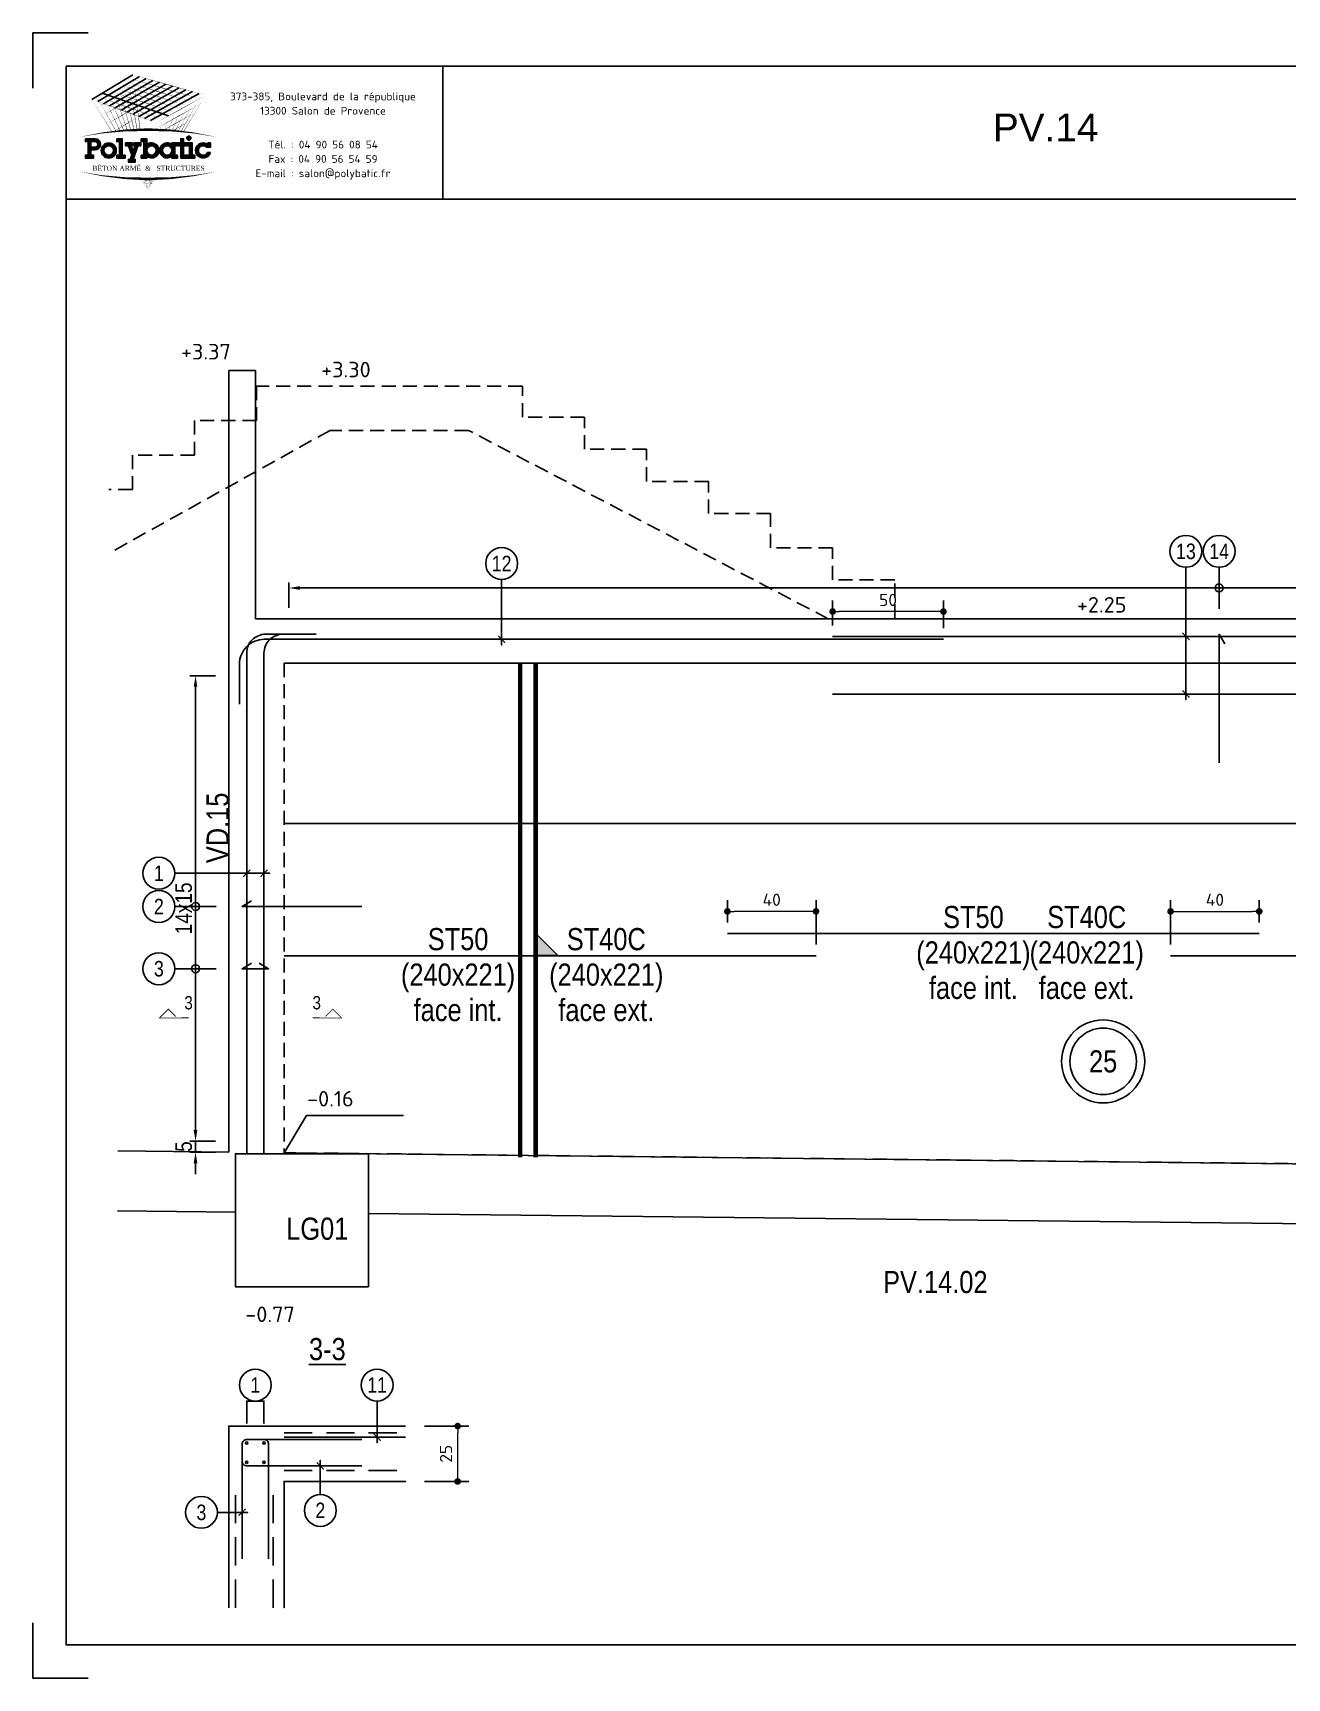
# Model space of a CAD drawing. Extents: x -10329 to 23244, y -15032 to -6928.
# Drawn here: x 13975 to 14541, y -9140 to -8398 of the extents above; entities that cross this region are included whole.
import ezdxf
from ezdxf.enums import TextEntityAlignment as Align

# ---------------------------------------------------------------- set-up
doc = ezdxf.new("R2010")
doc.units = 0
doc.linetypes.add('CACHE', pattern=[9.525, 6.35, -3.175])
doc.linetypes.add('CACHEX2', pattern=[19.05, 12.7, -6.35])
doc.layers.get('Defpoints').update_dxf_attribs({"color": 53})
for name, color, linetype in [('aide_STR_TS_TXT', 7, 'Continuous'), ('ARMATURES_ACIERS_FINS', 120, 'Continuous'), ('ARMATURES_ACIERS_FORTS', 150, 'Continuous'), ('ARMATURES_REPERAGE_ACIERS', 7, 'Continuous'), ('ARMATURES_TS', 22, 'CACHEX2'), ('Format A4 - Ech 1.25 - Horizontal$0$PYC-CARTOUCHE', 7, 'Continuous'), ('PYC_Cotation', 11, 'Continuous'), ('PYC_HOZ_BET_VU', 252, 'Continuous'), ('PYC_Niveau - Texte', 20, 'Continuous'), ('PYC_Texte général', 102, 'Continuous'), ('STR_TS_TXT', 7, 'Continuous')]:
    doc.layers.add(name, color=color, linetype=linetype)
doc.styles.add('Cotations', font='simplex.shx')
doc.styles.add('Format A3 - Ech 1.25 - Horizontal$0$ARIAL', font='ARIAL.TTF')
doc.styles.add('Format A3 - Ech 1.25 - Horizontal$0$POLYBATIC', font='TIMES.TTF')
doc.styles.add('Format A3 - Ech 1.25 - Horizontal$0$schéma', font='simplex.shx')
doc.styles.add('PYC_Texte_cotations', font='romans.shx')
doc.styles.add('PYC_Texte_Normal', font='ARIALN.TTF')
doc.styles.add('PYC_Texte_Reperage', font='ARIALN.TTF')
doc.styles.add('PYC_Texte_Titre1', font='ARIALN.TTF', dxfattribs={"height": 30})
doc.styles.add('SGI_Tex_Cotes', font='ARIALN.TTF')
doc.styles.get("Standard").update_dxf_attribs({"font": 'ARIAL.TTF'})
doc.styles.add('TEXTE TS', font='romans.shx', dxfattribs={"width": 0.7, "oblique": 15})
doc.linetypes.add('RBx0.50', pattern='A,0.25,-0.025,["V",Standard,S=0.05,R=0,X=-0.025,Y=-0.05],-0.05,["V",Standard,S=0.05,R=180,X=0.025,Y=0.05],-0.025', length=0.35)
doc.dimstyles.new('PYC-COUPES-25', dxfattribs={"dimscale": 50, "dimtxt": 0.11, "dimasz": 0.06, "dimexe": 0.1, "dimexo": 0.1, "dimgap": 0.05, "dimtad": 3, "dimdec": 1, "dimrnd": 0.5, "dimzin": 9, "dimdsep": 46, "dimtxsty": 'PYC_Texte_cotations', "dimblk1": 'DOT', "dimblk2": 'DOT', "dimsah": 1, "dimcen": 0.09, "dimclrd": 256, "dimclrt": 7, "dimaunit": 2, "dimadec": 1, "dimazin": 0, "dimtfac": 1, "dimtdec": 1, "dimtix": 1, "dimtmove": 2, "dimatfit": 3, "dimldrblk": 'DOT', "dimfxl": 0.3, "dimfxlon": 1, "dimtolj": 1, "dimtzin": 0, "dimlwd": 20, "dimarcsym": 0})
doc.dimstyles.new('SGI_Cot_Secondaire_25', dxfattribs={"dimscale": 0.5, "dimtxt": 15, "dimasz": 10, "dimexe": 5, "dimexo": 0, "dimgap": 3, "dimtad": 1, "dimdsep": 46, "dimtxsty": 'SGI_Tex_Cotes', "dimcen": 0, "dimclrd": 7, "dimclre": 7, "dimclrt": 7, "dimaunit": 2, "dimazin": 0, "dimtfac": 1, "dimtmove": 0, "dimatfit": 3, "dimfxl": 18, "dimfxlon": 1, "dimtolj": 1, "dimtzin": 0, "dimlwd": 25, "dimlwe": 25, "dimarcsym": 0})

# ---------------------------------------------------------------- blocks, each defined once
blk = doc.blocks.new('*U3')
at = {"linetype": 'Continuous', "lineweight": 25}
for radius in [25, 20]:
    blk.add_circle((0, 0), radius, dxfattribs=at)
at = {"linetype": 'Continuous', "lineweight": 25, "style": 'PYC_Texte_Normal'}
blk.add_attdef('EP2', text='', height=15, dxfattribs=at).set_placement((0, 0), align=Align.MIDDLE_CENTER)
blk = doc.blocks.new('_Dot')
at = {"color": 0, "lineweight": -2}
blk.add_line((-0.5, 0), (-1, 0), dxfattribs=at)
at = {"color": 0, "const_width": 0.5}
blk.add_lwpolyline([(-0.25, 0, 1), (0.25, 0, 1)], format="xyb", close=True, dxfattribs=at)
blk = doc.blocks.new('*D77')
at = {"layer": 'Defpoints', "color": 0, "transparency": 16777216}
for p in [(14142.87, -9026.58), (14166.4, -9026.58), (14142.87, -9051.58)]:
    blk.add_point(p, dxfattribs=at)
at = {"layer": 'PYC_Cotation', "color": 0, "lineweight": -2, "transparency": 16777216}
for p, q in [((14151.4, -9026.58), (14171.4, -9026.58)), ((14151.4, -9051.58), (14171.4, -9051.58))]:
    blk.add_line(p, q, dxfattribs=at)
at = {"layer": 'PYC_Cotation', "linetype": 'Continuous', "lineweight": 20, "transparency": 16777216}
blk.add_line((14166.4, -9048.58), (14166.4, -9029.58), dxfattribs=at)
at = {"layer": 'PYC_Cotation', "lineweight": 20, "transparency": 16777216, "xscale": 3, "yscale": 3, "zscale": 3}
for p, rotation in [((14166.4, -9026.58), 90), ((14166.4, -9051.58), 270)]:
    blk.add_blockref('_Dot', p, dxfattribs=dict(at, rotation=rotation))
at = {"layer": 'PYC_Cotation', "color": 7, "transparency": 16777216, "insert": (14161.15, -9039.08), "char_height": 5.5, "attachment_point": 5, "rotation": 90, "style": 'PYC_Texte_cotations'}
blk.add_mtext('\\A1;25', dxfattribs=at)
blk = doc.blocks.new('mrega')
at = {"layer": 'aide_STR_TS_TXT', "style": 'TEXTE TS', "width": 0.8}
for tag, p in [('ST10', (14.48, 0)), ('DIM', (14.48, -16)), ('NOTE', (14.48, -32))]:
    blk.add_attdef(tag, text='', height=10, dxfattribs=at).set_placement(p, align=Align.CENTER)
blk = doc.blocks.new('A$C6F247267')
blk.add_hatch(color=256).paths.add_polyline_path([(0, -0.2), (-0.2, 0), (0, 0)])
blk.add_lwpolyline([(-0.2, 0), (0, 0), (0, -0.2), (-0.2, 0)])
blk = doc.blocks.new('*D125')
at = {"layer": 'Defpoints', "color": 0, "transparency": 16777216}
for p in [(14048.11, -8897.95), (14063.11, -8897.95), (14063.11, -8902.95)]:
    blk.add_point(p, dxfattribs=at)
at = {"layer": 'PYC_Cotation', "color": 7, "linetype": 'Continuous', "lineweight": 25, "transparency": 16777216}
for p, q in [((14048.11, -8892.95), (14048.11, -8887.95)), ((14057.11, -8897.95), (14045.61, -8897.95)), ((14048.11, -8902.95), (14048.11, -8897.95)), ((14057.11, -8902.95), (14045.61, -8902.95)), ((14048.11, -8907.95), (14048.11, -8912.95))]:
    blk.add_line(p, q, dxfattribs=at)
at = {"layer": 'PYC_Cotation', "color": 7, "transparency": 16777216}
for points in [[(14047.28, -8892.95), (14048.94, -8892.95), (14048.11, -8897.95)], [(14047.28, -8907.95), (14048.94, -8907.95), (14048.11, -8902.95)]]:
    blk.add_solid(points, dxfattribs=at)
at = {"layer": 'PYC_Cotation', "color": 7, "transparency": 16777216, "insert": (14042.79, -8900.45), "char_height": 7.5, "attachment_point": 5, "rotation": 90, "style": 'SGI_Tex_Cotes'}
blk.add_mtext('\\A1;5', dxfattribs=at)
blk = doc.blocks.new('*D126')
at = {"layer": 'Defpoints', "color": 0, "transparency": 16777216}
for p in [(14048.11, -8687.95), (14063.11, -8687.95), (14063.11, -8897.95)]:
    blk.add_point(p, dxfattribs=at)
at = {"layer": 'PYC_Cotation', "color": 7, "linetype": 'Continuous', "lineweight": 25, "transparency": 16777216}
for p, q in [((14057.11, -8687.95), (14045.61, -8687.95)), ((14048.11, -8892.95), (14048.11, -8692.95)), ((14057.11, -8897.95), (14045.61, -8897.95))]:
    blk.add_line(p, q, dxfattribs=at)
at = {"layer": 'PYC_Cotation', "color": 7, "transparency": 16777216}
for points in [[(14047.28, -8692.95), (14048.94, -8692.95), (14048.11, -8687.95)], [(14047.28, -8892.95), (14048.94, -8892.95), (14048.11, -8897.95)]]:
    blk.add_solid(points, dxfattribs=at)
at = {"layer": 'PYC_Cotation', "color": 7, "transparency": 16777216, "insert": (14042.78, -8792.95), "char_height": 7.5, "attachment_point": 5, "rotation": 90, "style": 'SGI_Tex_Cotes'}
blk.add_mtext('\\A1;14x15', dxfattribs=at)
blk = doc.blocks.new('*D127')
at = {"layer": 'Defpoints', "color": 0, "transparency": 16777216}
for p in [(14288.11, -8794.3), (14288.11, -8804.3), (14328.11, -8814.3)]:
    blk.add_point(p, dxfattribs=at)
at = {"layer": 'PYC_Cotation', "color": 0, "lineweight": -2, "transparency": 16777216}
for p, q in [((14288.11, -8799.3), (14288.11, -8789.3)), ((14328.11, -8809.3), (14328.11, -8789.3))]:
    blk.add_line(p, q, dxfattribs=at)
at = {"layer": 'PYC_Cotation', "linetype": 'Continuous', "lineweight": 20, "transparency": 16777216}
blk.add_line((14325.11, -8794.3), (14291.11, -8794.3), dxfattribs=at)
at = {"layer": 'PYC_Cotation', "lineweight": 20, "transparency": 16777216, "xscale": 3, "yscale": 3, "zscale": 3, "rotation": 180}
blk.add_blockref('_Dot', (14288.11, -8794.3), dxfattribs=at)
at = {"layer": 'PYC_Cotation', "lineweight": 20, "transparency": 16777216, "xscale": 3, "yscale": 3, "zscale": 3}
blk.add_blockref('_Dot', (14328.11, -8794.3), dxfattribs=at)
at = {"layer": 'PYC_Cotation', "color": 7, "transparency": 16777216, "insert": (14308.11, -8789.05), "char_height": 5.5, "attachment_point": 5, "style": 'PYC_Texte_cotations'}
blk.add_mtext('\\A1;40', dxfattribs=at)
blk = doc.blocks.new('*D132')
at = {"layer": 'Defpoints', "color": 0, "transparency": 16777216}
for p in [(14528.11, -8794.3), (14528.11, -8804.3), (14488.11, -8814.3)]:
    blk.add_point(p, dxfattribs=at)
at = {"layer": 'PYC_Cotation', "color": 0, "lineweight": -2, "transparency": 16777216}
for p, q in [((14488.11, -8809.3), (14488.11, -8789.3)), ((14528.11, -8799.3), (14528.11, -8789.3))]:
    blk.add_line(p, q, dxfattribs=at)
at = {"layer": 'PYC_Cotation', "linetype": 'Continuous', "lineweight": 20, "transparency": 16777216}
blk.add_line((14491.11, -8794.3), (14525.11, -8794.3), dxfattribs=at)
at = {"layer": 'PYC_Cotation', "lineweight": 20, "transparency": 16777216, "xscale": 3, "yscale": 3, "zscale": 3, "rotation": 180}
blk.add_blockref('_Dot', (14488.11, -8794.3), dxfattribs=at)
at = {"layer": 'PYC_Cotation', "lineweight": 20, "transparency": 16777216, "xscale": 3, "yscale": 3, "zscale": 3}
blk.add_blockref('_Dot', (14528.11, -8794.3), dxfattribs=at)
at = {"layer": 'PYC_Cotation', "color": 7, "transparency": 16777216, "insert": (14508.11, -8789.05), "char_height": 5.5, "attachment_point": 5, "style": 'PYC_Texte_cotations'}
blk.add_mtext('\\A1;40', dxfattribs=at)
blk = doc.blocks.new('*D138')
at = {"layer": 'Defpoints', "color": 0, "transparency": 16777216}
for p in [(15605.27, -8648.35), (14090.27, -8670.15), (15605.27, -8670.15)]:
    blk.add_point(p, dxfattribs=at)
at = {"layer": 'PYC_Cotation', "color": 7, "linetype": 'Continuous', "lineweight": 25, "transparency": 16777216}
for p, q in [((14090.27, -8657.35), (14090.27, -8645.85)), ((14095.27, -8648.35), (15600.27, -8648.35)), ((15605.27, -8657.35), (15605.27, -8645.85))]:
    blk.add_line(p, q, dxfattribs=at)
at = {"layer": 'PYC_Cotation', "color": 7, "transparency": 16777216}
for points in [[(14095.27, -8647.52), (14095.27, -8649.18), (14090.27, -8648.35)], [(15600.27, -8647.52), (15600.27, -8649.18), (15605.27, -8648.35)]]:
    blk.add_solid(points, dxfattribs=at)
at = {"layer": 'PYC_Cotation', "color": 7, "transparency": 16777216, "insert": (14847.77, -8643.02), "char_height": 7.5, "attachment_point": 5, "style": 'SGI_Tex_Cotes'}
blk.add_mtext('\\A1;101x15', dxfattribs=at)
blk = doc.blocks.new('*D146')
at = {"layer": 'Defpoints', "color": 0, "transparency": 16777216}
for p in [(14335.61, -8658.99), (14335.61, -8670.22), (14385.61, -8671.52)]:
    blk.add_point(p, dxfattribs=at)
at = {"layer": 'PYC_Cotation', "color": 0, "lineweight": -2, "transparency": 16777216}
for p, q in [((14335.61, -8665.22), (14335.61, -8653.99)), ((14385.61, -8666.52), (14385.61, -8653.99))]:
    blk.add_line(p, q, dxfattribs=at)
at = {"layer": 'PYC_Cotation', "linetype": 'Continuous', "lineweight": 20, "transparency": 16777216}
blk.add_line((14382.61, -8658.99), (14338.61, -8658.99), dxfattribs=at)
at = {"layer": 'PYC_Cotation', "lineweight": 20, "transparency": 16777216, "xscale": 3, "yscale": 3, "zscale": 3, "rotation": 180}
blk.add_blockref('_Dot', (14335.61, -8658.99), dxfattribs=at)
at = {"layer": 'PYC_Cotation', "lineweight": 20, "transparency": 16777216, "xscale": 3, "yscale": 3, "zscale": 3}
blk.add_blockref('_Dot', (14385.61, -8658.99), dxfattribs=at)
at = {"layer": 'PYC_Cotation', "color": 7, "transparency": 16777216, "insert": (14360.61, -8653.74), "char_height": 5.5, "attachment_point": 5, "style": 'PYC_Texte_cotations'}
blk.add_mtext('\\A1;50', dxfattribs=at)
blk = doc.blocks.new('Format A3 - Ech 1.25 - Horizontal$0$A$C492E529B')
h = blk.add_hatch(color=256)
h.paths.add_polyline_path([(-1.983, 0.1), (-2.083, 0.1), (-2.083, 0.3), (-1.933, 0.3, 1), (-1.933, 0.7), (-2.283, 0.7), (-2.283, 0.6), (-2.183, 0.6), (-2.183, 0.1), (-2.283, 0.1), (-2.283, 0), (-1.983, 0)])
h.paths.add_polyline_path([(-2.083, 0.4), (-2.083, 0.6), (-1.933, 0.6, -1), (-1.933, 0.4)], flags=16)
for color, points in [(256, [(-0.938, 0.7), (-1.138, 0.7), (-1.138, 0.6), (-1.038, 0.6), (-1.038, 0.1), (-1.138, 0.1), (-1.138, 0), (-0.838, 0), (-0.838, 0.1), (-0.938, 0.1)]), (256, [(1.393, 0.55), (1.292, 0.55), (1.292, 0.7), (1.193, 0.7), (1.193, 0.55), (1.093, 0.55), (1.093, 0.45), (1.193, 0.45), (1.193, 0), (1.393, 0), (1.393, 0.1), (1.292, 0.1), (1.292, 0.45), (1.393, 0.45)]), (140, [(1.413, 0.725, 1), (1.563, 0.725, 1)]), (256, [(-0.367, 0.45), (-0.268, 0.45), (-0.268, 0.55), (-0.523, 0.55), (-0.523, 0.45), (-0.473, 0.45), (-0.543, 0.253), (-0.612, 0.45), (-0.562, 0.45), (-0.562, 0.55), (-0.818, 0.55), (-0.818, 0.45), (-0.718, 0.45), (-0.595, 0.101), (-0.648, -0.05), (-0.718, -0.05), (-0.718, -0.15), (-0.468, -0.15), (-0.468, -0.05), (-0.543, -0.05)]), (256, [(1.613, 0.55), (1.413, 0.55), (1.413, 0.45), (1.513, 0.45), (1.513, 0.1), (1.413, 0.1), (1.413, 0), (1.712, 0), (1.712, 0.1), (1.613, 0.1)]), (256, [(2.13, 0.4), (2.283, 0.4), (2.283, 0.55), (2.183, 0.55), (2.183, 0.487, 3.359496), (2.272, 0.2), (2.166, 0.2, -3.125802)])]:
    blk.add_hatch(color=color).paths.add_polyline_path(points)
h = blk.add_hatch(color=256)
h.paths.add_polyline_path([(-0.047, 0.487), (-0.047, 0.7), (-0.248, 0.7), (-0.248, 0.6), (-0.147, 0.6), (-0.147, 0.1), (-0.248, 0.1), (-0.248, 0), (-0.047, 0), (-0.047, 0.063, 2.12132)])
h.paths.add_polyline_path([(-0.047, 0.275, -1), (0.303, 0.275, -1)], flags=16)
h = blk.add_hatch(color=256)
h.paths.add_polyline_path([(-1.158, 0.275, 1), (-1.708, 0.275, 1)])
h.paths.add_polyline_path([(-1.608, 0.275, -1), (-1.258, 0.275, -1)], flags=16)
h = blk.add_hatch(color=256)
h.paths.add_polyline_path([(1.073, 0.1), (0.973, 0.1), (0.973, 0.45), (1.073, 0.45), (1.073, 0.55), (0.873, 0.55), (0.873, 0.487, 2.12132), (0.873, 0.063), (0.873, 0), (1.073, 0)])
h.paths.add_polyline_path([(0.523, 0.275, -1), (0.873, 0.275, -1)], flags=16)
for p, q in [((-0.595, 0.101), (-0.718, 0.45)), ((-0.648, -0.05), (-0.595, 0.101)), ((-0.543, 0.253), (-0.612, 0.45)), ((-0.543, -0.05), (-0.367, 0.45)), ((-0.543, 0.253), (-0.473, 0.45)), ((0.873, 0.55), (0.873, 0.487)), ((1.073, 0.55), (0.873, 0.55)), ((0.873, 0.063), (0.873, 0)), ((0.973, 0.1), (0.973, 0.45)), ((0.973, 0.45), (1.073, 0.45)), ((1.073, 0.1), (0.973, 0.1)), ((1.073, 0.45), (1.073, 0.55)), ((1.073, 0), (1.073, 0.1)), ((2.166, 0.2), (2.272, 0.2)), ((0.873, 0), (1.073, 0))]:
    blk.add_line(p, q)
for points in [[(-2.283, 0.7), (-1.933, 0.7)], [(-2.283, 0.7), (-2.283, 0.6), (-2.183, 0.6), (-2.183, 0.1), (-2.283, 0.1), (-2.283, 0), (-1.983, 0), (-1.983, 0.1), (-2.083, 0.1), (-2.083, 0.3), (-1.933, 0.3)], [(-2.083, 0.4), (-2.083, 0.6), (-1.933, 0.6)], [(-1.138, 0.7), (-0.938, 0.7), (-0.938, 0.1), (-0.838, 0.1), (-0.838, 0), (-1.138, 0), (-1.138, 0.1), (-1.038, 0.1), (-1.038, 0.6), (-1.138, 0.6), (-1.138, 0.7)], [(-0.248, 0.7), (-0.248, 0.6), (-0.147, 0.6), (-0.147, 0.1), (-0.248, 0.1), (-0.248, 0), (-0.047, 0), (-0.047, 0.063)], [(-0.047, 0.487), (-0.047, 0.7), (-0.248, 0.7)], [(1.093, 0.55), (1.193, 0.55), (1.193, 0.7), (1.292, 0.7), (1.292, 0.55), (1.393, 0.55), (1.393, 0.45), (1.292, 0.45), (1.292, 0.1), (1.393, 0.1), (1.393, 0), (1.193, 0), (1.193, 0.45), (1.093, 0.45)], [(-2.083, 0.4), (-1.933, 0.4)], [(-0.818, 0.55), (-0.562, 0.55)], [(-0.818, 0.55), (-0.818, 0.45), (-0.718, 0.45)], [(-0.612, 0.45), (-0.562, 0.45), (-0.562, 0.55)], [(-0.523, 0.55), (-0.268, 0.55), (-0.268, 0.45), (-0.367, 0.45)], [(-0.473, 0.45), (-0.523, 0.45), (-0.523, 0.55)], [(1.093, 0.45), (1.093, 0.55)], [(1.413, 0.45), (1.413, 0.55), (1.613, 0.55), (1.613, 0.1), (1.712, 0.1), (1.712, 0), (1.413, 0), (1.413, 0.1), (1.513, 0.1), (1.513, 0.45), (1.413, 0.45)], [(2.183, 0.487), (2.183, 0.55), (2.283, 0.55), (2.283, 0.4), (2.13, 0.4)], [(-0.648, -0.05), (-0.718, -0.05), (-0.718, -0.15), (-0.468, -0.15), (-0.468, -0.05), (-0.543, -0.05)]]:
    blk.add_lwpolyline(points)
at = {"color": 140}
blk.add_circle((1.488, 0.725), 0.075, dxfattribs=at)
for centre, radius in [((-1.433, 0.275), 0.275), ((-1.433, 0.275), 0.175), ((0.128, 0.275), 0.175), ((0.698, 0.275), 0.175)]:
    blk.add_circle(centre, radius)
for centre, radius, start, end in [((-1.933, 0.5), 0.2, 270, 90), ((-1.933, 0.5), 0.1, 270, 90), ((0.128, 0.275), 0.275, 230.4788, 129.5212), ((0.698, 0.275), 0.275, 50.4788, 309.5212), ((2.008, 0.275), 0.275, 50.4788, 344.17338), ((2.008, 0.275), 0.175, 45.58469, 334.62307)]:
    blk.add_arc(centre, radius, start, end)
blk = doc.blocks.new('Format A3 - Ech 1.25 - Horizontal$0$polybatic')
at = {"color": 140}
for p, q in [((3.761, 2.305), (2.261, 1.405)), ((2.475, 1.328), (4.002, 2.237)), ((2.689, 1.25), (4.243, 2.169)), ((4.484, 2.1), (2.902, 1.173)), ((3.116, 1.096), (4.725, 2.032)), ((3.33, 1.019), (4.966, 1.964)), ((5.207, 1.896), (3.543, 0.941)), ((3.757, 0.864), (5.448, 1.828)), ((2.636, 1.63), (5.061, 0.805)), ((5.689, 1.76), (3.97, 0.787)), ((4.184, 0.71), (5.93, 1.691)), ((6.17, 1.623), (4.398, 0.632))]:
    blk.add_line(p, q, dxfattribs=at)
for points in [[(2.261, 1.405, 0, 0.02, 0), (3.011, 1.855, 0, 0, 0)], [(3.011, 1.855, 0.02, 0, 0), (3.761, 2.305, 0, 0, 0)], [(4.261, 1.455, 0.02, 0, 0), (3.011, 1.855, 0, 0, 0)], [(3.557, 0.281, 0.0168, 0, 0), (3.011, 1.855, 0, 0, 0)], [(3.811, 1.923, 0, 0.02, 0), (3.13, 1.514, 0, 0, 0)], [(4.468, 1.574, 0.02, 0, 0), (3.199, 1.967, 0, 0, 0)], [(3.683, 0.288, 0.0174, 0, 0), (3.199, 1.967, 0, 0, 0)], [(3.239, 1.782, 0.02, 0, 0), (4.002, 2.237, 0, 0, 0)], [(4.674, 1.692, 0.02, 0, 0), (3.386, 2.08, 0, 0, 0)], [(3.802, 0.294, 0.018, 0, 0), (3.386, 2.08, 0, 0, 0)], [(3.466, 1.71, 0.02, 0, 0), (4.243, 2.169, 0, 0, 0)], [(4.88, 1.811, 0.02, 0, 0), (3.574, 2.192, 0, 0, 0)], [(3.916, 0.298, 0.0185, 0, 0), (3.574, 2.192, 0, 0, 0)], [(3.693, 1.637, 0.02, 0, 0), (4.484, 2.1, 0, 0, 0)], [(5.086, 1.93, 0.02, 0, 0), (3.761, 2.305, 0, 0, 0)], [(4.024, 0.301, 0.0191, 0, 0), (3.761, 2.305, 0, 0, 0)], [(3.92, 1.564, 0.02, 0, 0), (4.725, 2.032, 0, 0, 0)], [(4.148, 1.491, 0.02, 0, 0), (4.966, 1.964, 0, 0, 0)], [(4.375, 1.419, 0.02, 0, 0), (5.207, 1.896, 0, 0, 0)], [(4.602, 1.346, 0.02, 0, 0), (5.448, 1.828, 0, 0, 0)], [(6.186, 1.43, 0, 0.02, 0), (4.88, 1.811, 0, 0, 0)], [(6.411, 1.555, 0, 0.02, 0), (5.086, 1.93, 0, 0, 0)], [(3.436, 0.98, 0.02, 0, 0), (2.261, 1.405, 0, 0, 0)], [(2.991, 0.23, 0.0142, 0, 0), (2.261, 1.405, 0, 0, 0)], [(2.448, 1.105, 0, 0.02, 0), (3.13, 1.514, 0, 0, 0)], [(3.643, 1.099, 0.02, 0, 0), (2.449, 1.517, 0, 0, 0)], [(3.143, 0.247, 0.0149, 0, 0), (2.449, 1.517, 0, 0, 0)], [(2.475, 1.328, 0, 0.02, 0), (3.239, 1.782, 0, 0, 0)], [(3.849, 1.217, 0.02, 0, 0), (2.636, 1.63, 0, 0, 0)], [(3.287, 0.26, 0.0155, 0, 0), (2.636, 1.63, 0, 0, 0)], [(2.689, 1.25, 0, 0.02, 0), (3.466, 1.71, 0, 0, 0)], [(4.055, 1.336, 0.02, 0, 0), (2.824, 1.742, 0, 0, 0)], [(3.425, 0.271, 0.0162, 0, 0), (2.824, 1.742, 0, 0, 0)], [(2.902, 1.173, 0, 0.02, 0), (3.693, 1.637, 0, 0, 0)], [(3.116, 1.096, 0, 0.02, 0), (3.92, 1.564, 0, 0, 0)], [(3.861, 1.541, 0, 0.02, 0), (3.248, 1.173, 0, 0, 0)], [(3.33, 1.019, 0, 0.02, 0), (4.148, 1.491, 0, 0, 0)], [(3.543, 0.941, 0, 0.02, 0), (4.375, 1.419, 0, 0, 0)], [(3.757, 0.864, 0, 0.02, 0), (4.602, 1.346, 0, 0, 0)], [(5.061, 0.805, 0, 0.02, 0), (3.849, 1.217, 0, 0, 0)], [(3.97, 0.787, 0, 0.02, 0), (4.83, 1.273, 0, 0, 0)], [(5.286, 0.93, 0, 0.02, 0), (4.055, 1.336, 0, 0, 0)], [(4.184, 0.71, 0, 0.02, 0), (5.057, 1.2, 0, 0, 0)], [(5.511, 1.055, 0, 0.02, 0), (4.261, 1.455, 0, 0, 0)], [(5.736, 1.18, 0, 0.02, 0), (4.468, 1.574, 0, 0, 0)], [(5.961, 1.305, 0, 0.02, 0), (4.674, 1.692, 0, 0, 0)], [(4.83, 1.273, 0.02, 0, 0), (5.689, 1.76, 0, 0, 0)], [(5.057, 1.2, 0.02, 0, 0), (5.93, 1.691, 0, 0, 0)], [(5.284, 1.128, 0.02, 0, 0), (6.17, 1.623, 0, 0, 0)], [(5.402, 0.787, 0.02, 0, 0), (6.22, 1.241, 0, 0, 0)], [(5.419, 0.253, 0.0132, 0, 0), (5.961, 1.305, 0, 0, 0)], [(5.511, 1.055, 0.02, 0, 0), (6.411, 1.555, 0, 0, 0)], [(5.517, 0.243, 0.0143, 0, 0), (6.186, 1.43, 0, 0, 0)], [(5.607, 0.233, 0.0153, 0, 0), (6.411, 1.555, 0, 0, 0)], [(2.634, 0.805, 0, 0.02, 0), (3.248, 1.173, 0, 0, 0)], [(2.82, 0.505, 0, 0.02, 0), (3.366, 0.832, 0, 0, 0)], [(3.911, 1.16, 0, 0.02, 0), (3.366, 0.832, 0, 0, 0)], [(4.611, 0.555, 0, 0.02, 0), (3.436, 0.98, 0, 0, 0)], [(3.961, 0.778, 0, 0.02, 0), (3.484, 0.491, 0, 0, 0)], [(4.836, 0.68, 0, 0.02, 0), (3.643, 1.099, 0, 0, 0)], [(4.398, 0.632, 0, 0.02, 0), (5.284, 1.128, 0, 0, 0)], [(4.584, 0.332, 0, 0.02, 0), (5.402, 0.787, 0, 0, 0)], [(4.611, 0.555, 0, 0.02, 0), (5.511, 1.055, 0, 0, 0)], [(4.758, 0.296, 0.00596, 0, 0), (4.836, 0.68, 0, 0, 0)], [(4.918, 0.289, 0.00764, 0, 0), (5.061, 0.805, 0, 0, 0)], [(5.062, 0.281, 0.00919, 0, 0), (5.286, 0.93, 0, 0, 0)], [(5.181, 0.249, 0.02, 0, 0), (5.839, 0.614, 0, 0, 0)], [(5.193, 0.272, 0.0106, 0, 0), (5.511, 1.055, 0, 0, 0)], [(5.29, 0.517, 0.02, 0, 0), (6.03, 0.928, 0, 0, 0)], [(5.311, 0.262, 0.0119, 0, 0), (5.736, 1.18, 0, 0, 0)], [(1.811, 0.035, 0, 0.1, -0.053843), (4.311, 0.305, 0, 0, 0)], [(3.007, 0.205, 0, 0.02, 0), (3.484, 0.491, 0, 0, 0)], [(4.011, 0.396, 0, 0.00817, 0), (3.844, 0.296, 0, 0.00817, 0)], [(6.811, 0.035, 0, 0.1, 0.053843), (4.311, 0.305, 0, 0, 0)], [(4.58, 0.302, 0.00413, 0, 0), (4.611, 0.555, 0, 0, 0)], [(4.883, 0.291, 0.00887, 0.02, 0), (5.293, 0.519, 0, 0, 0)], [(5.54, 0.24, 0.00376, 0, 0), (5.648, 0.3, 0, 0, 0)], [(1.811, -1.225, 0, 0.1, 0.053843), (4.311, -1.495, 0, 0, 0)], [(6.811, -1.225, 0, 0.1, -0.053843), (4.311, -1.495, 0, 0, 0)], [(4.311, -1.895, 0, 0.00488, 0), (4.061, -1.492, 0, 0.00488, 0)], [(4.311, -1.895, 0, 0.00471, 0), (4.092, -1.493, 0, 0.00471, 0)], [(4.311, -1.895, 0, 0.00456, 0), (4.121, -1.493, 0, 0.00456, 0)], [(4.311, -1.895, 0, 0.00441, 0), (4.147, -1.494, 0, 0.00441, 0)], [(4.311, -1.895, 0, 0.00428, 0), (4.172, -1.494, 0, 0.00428, 0)], [(4.311, -1.895, 0, 0.00415, 0), (4.196, -1.494, 0, 0.00415, 0)], [(4.311, -1.895, 0, 0.00403, 0), (4.218, -1.495, 0, 0.00403, 0)], [(4.311, -1.895, 0, 0.00392, 0), (4.239, -1.495, 0, 0.00392, 0)], [(4.311, -1.895, 0, 0.00392, 0), (4.239, -1.495, 0, 0.00392, 0)], [(4.311, -1.895, 0, 0.00381, 0), (4.259, -1.495, 0, 0.00381, 0)], [(4.311, -1.895, 0, 0.00653, 0), (4.36, -1.495, 0, 0.00653, 0)], [(4.311, -1.895, 0, 0.00622, 0), (4.393, -1.495, 0, 0.00622, 0)], [(4.311, -1.895, 0, 0.00593, 0), (4.423, -1.494, 0, 0.00593, 0)], [(4.311, -1.895, 0, 0.00484, 0), (4.538, -1.493, 0, 0.00484, 0)], [(4.311, -1.895, 0, 0.00467, 0), (4.556, -1.492, 0, 0.00467, 0)], [(4.311, -1.895, 0, 0.00568, 0), (4.45, -1.494, 0, 0.00568, 0)], [(4.311, -1.895, 0, 0.00544, 0), (4.475, -1.494, 0, 0.00544, 0)], [(4.311, -1.895, 0, 0.00522, 0), (4.497, -1.494, 0, 0.00522, 0)], [(4.311, -1.895, 0, 0.00502, 0), (4.519, -1.493, 0, 0.00502, 0)]]:
    blk.add_lwpolyline(points, format="xyseb", dxfattribs=at)
at = {"color": 5}
blk.add_blockref('Format A3 - Ech 1.25 - Horizontal$0$A$C492E529B', (4.311, -0.73), dxfattribs=at)
at = {"lineweight": 60, "style": 'Format A3 - Ech 1.25 - Horizontal$0$POLYBATIC'}
for s, p in [('BÉTON ARMÉ', (2.28, -1.195)), ('STRUCTURES', (4.619, -1.195))]:
    blk.add_text(s, height=0.18, dxfattribs=at).set_placement(p)
at = {"color": 140, "style": 'Format A3 - Ech 1.25 - Horizontal$0$POLYBATIC'}
blk.add_text('&', height=0.18, dxfattribs=at).set_placement((4.311, -1.195), align=Align.CENTER)

msp = doc.modelspace()

# ---------------------------------------------------------------- linework, layer by layer
at = {"layer": 'ARMATURES_ACIERS_FINS'}
for points in [[(14071.208, -8903.708), (14071.208, -8677.721, -0.4142136), (14079.708, -8669.221), (14094.708, -8669.221)], [(14079.008, -8903.708), (14079.008, -8677.721, -0.4142136), (14087.508, -8669.221), (14102.508, -8669.221)], [(14123.108, -9032.58), (14071.408, -9032.58, 0.4142136), (14069.108, -9034.88), (14069.108, -9042.28, 0.4142136), (14071.408, -9044.58), (14123.108, -9044.58)], [(14081.108, -9086.58), (14081.108, -9034.88, 0.4142136), (14078.808, -9032.58), (14071.408, -9032.58, 0.4142136), (14069.108, -9034.88), (14069.108, -9086.58)]]:
    msp.add_lwpolyline(points, format="xyb", dxfattribs=at)
for points in [[(14335.608, -8670.221), (15075.608, -8670.221)], [(14510.008, -8727.221), (14510.008, -8669.221), (14512.508, -8673.551)], [(14335.608, -8696.221), (15075.608, -8696.221)], [(15626.175, -8754.659), (14088.108, -8754.659)], [(14123.108, -8792.103), (14069.108, -8792.103), (14073.439, -8789.603)], [(14076.778, -8817.686), (14081.108, -8820.186), (14069.108, -8820.186), (14073.439, -8817.686)], [(14142.865, -9031.58), (14088.108, -9031.58)]]:
    msp.add_lwpolyline(points, dxfattribs=at)
for centre in [(14071.208, -9034.18), (14079.008, -9034.18), (14071.208, -9042.98), (14079.008, -9042.98)]:
    msp.add_circle(centre, 0.5, dxfattribs=at)
at = {"layer": 'ARMATURES_ACIERS_FORTS'}
msp.add_lwpolyline([(14385.608, -8671.521), (14079.14, -8671.521, 0.4142136), (14067.94, -8682.721), (14067.94, -8700.721)], format="xyb", dxfattribs=at)
at = {"layer": 'ARMATURES_REPERAGE_ACIERS'}
for points in [[(14495.008, -8670.221), (14495.008, -8672.721), (14495.008, -8670.221), (14496.423, -8671.635), (14495.008, -8670.221), (14493.594, -8668.807), (14495.008, -8670.221), (14495.008, -8639.003)], [(14495.008, -8696.221), (14495.008, -8698.721), (14495.008, -8696.221), (14496.423, -8697.635), (14495.008, -8696.221), (14493.594, -8694.807), (14495.008, -8696.221), (14495.008, -8639.003)], [(14510.008, -8657.695), (14510.008, -8639.003)], [(14186.25, -8671.521), (14186.25, -8674.021), (14186.25, -8671.521), (14187.664, -8672.935), (14186.25, -8671.521), (14184.835, -8670.107), (14186.25, -8671.521), (14186.25, -8644.499)], [(14079.008, -8777.103), (14081.508, -8777.103), (14079.008, -8777.103), (14080.423, -8775.688), (14079.008, -8777.103), (14077.594, -8778.517), (14079.008, -8777.103), (14038.763, -8777.103)], [(14071.208, -8777.103), (14073.708, -8777.103), (14071.208, -8777.103), (14072.623, -8775.688), (14071.208, -8777.103), (14069.794, -8778.517), (14071.208, -8777.103), (14038.763, -8777.103)], [(14057.454, -8792.103), (14038.763, -8792.103)], [(14057.454, -8820.186), (14038.763, -8820.186)], [(14071.208, -9015.279), (14071.208, -9025.279), (14071.208, -9015.279), (14079.008, -9015.279), (14079.008, -9025.279), (14079.008, -9015.279)], [(14130.019, -9031.58), (14130.019, -9034.08), (14130.019, -9031.58), (14131.433, -9032.994), (14130.019, -9031.58), (14128.604, -9030.165), (14130.019, -9031.58), (14130.019, -9015.279)], [(14104.422, -9044.58), (14104.422, -9042.08), (14104.422, -9044.58), (14103.008, -9043.165), (14104.422, -9044.58), (14105.836, -9045.994), (14104.422, -9044.58), (14104.422, -9057.441)], [(14069.108, -9065.533), (14071.608, -9065.533), (14069.108, -9065.533), (14070.523, -9064.118), (14069.108, -9065.533), (14067.694, -9066.947), (14069.108, -9065.533), (14057.951, -9065.533)]]:
    msp.add_lwpolyline(points, dxfattribs=at)
for centre, radius in [((14495.008, -8631.803), 7.2), ((14510.008, -8631.803), 7.2), ((14186.25, -8637.299), 7.2), ((14510.008, -8648.349), 1.8), ((14031.563, -8777.103), 7.2), ((14031.563, -8792.103), 7.2), ((14048.108, -8792.103), 1.8), ((14031.563, -8820.186), 7.2), ((14048.108, -8820.186), 1.8), ((14075.108, -9008.079), 7.2), ((14130.019, -9008.079), 7.2), ((14050.751, -9065.533), 7.2), ((14104.422, -9064.641), 7.2)]:
    msp.add_circle(centre, radius, dxfattribs=at)
at = {"layer": 'ARMATURES_TS', "linetype": 'Continuous', "lineweight": -2, "ltscale": 0.01, "const_width": 2}
msp.add_lwpolyline([(14194.639, -8905.301), (14194.639, -8682.221)], dxfattribs=at)
at = {"layer": 'ARMATURES_TS', "linetype": 'CACHE', "ltscale": 2, "const_width": 2}
msp.add_lwpolyline([(14201.593, -8905.377), (14201.593, -8682.221)], dxfattribs=at)
at = {"layer": 'ARMATURES_TS', "color": 3, "linetype": 'Continuous'}
for points in [[(14528.108, -8804.296), (14288.108, -8804.296)], [(14328.108, -8814.296), (14088.108, -8814.296)], [(14488.108, -8814.296), (14728.108, -8814.296)]]:
    msp.add_lwpolyline(points, dxfattribs=at)
at = {"layer": 'ARMATURES_TS'}
for points in [[(14088.108, -9029.58), (14142.865, -9029.58)], [(14088.108, -9046.58), (14142.865, -9046.58)], [(14066.108, -9108.551), (14066.108, -9051.58)], [(14083.108, -9108.551), (14083.108, -9051.58)]]:
    msp.add_lwpolyline(points, dxfattribs=at)
at = {"layer": 'Format A4 - Ech 1.25 - Horizontal$0$PYC-CARTOUCHE'}
for points in [[(13999.73, -8397.83), (13974.73, -8397.83), (13974.73, -8422.83)], [(13999.73, -9140.33), (13974.73, -9140.33), (13974.73, -9115.33)]]:
    msp.add_lwpolyline(points, dxfattribs=at)
for points in [[(13989.73, -8412.83), (15009.73, -8412.83), (15009.73, -9125.33), (13989.73, -9125.33)], [(13989.73, -8412.83), (14159.73, -8412.83), (14159.73, -8472.83), (13989.73, -8472.83)], [(14159.73, -8412.83), (14709.73, -8412.83), (14709.73, -8472.83), (14159.73, -8472.83)]]:
    msp.add_lwpolyline(points, close=True, dxfattribs=at)
at = {"layer": 'PYC_Cotation', "const_width": 0.375}
for points in [[(14044.971, -8842.372), (14031.846, -8842.408), (14035.812, -8838.42), (14039.136, -8841.725)], [(14100.92, -8842.372), (14114.045, -8842.408), (14110.078, -8838.42), (14106.755, -8841.725)]]:
    msp.add_lwpolyline(points, dxfattribs=at)
at = {"layer": 'PYC_Cotation'}
msp.add_lwpolyline([(14088.108, -8903.221), (14098.249, -8886.44), (14141.973, -8886.44)], dxfattribs=at)
at = {"layer": 'PYC_HOZ_BET_VU'}
for points in [[(14063.108, -8550.221), (14063.108, -8902.949)], [(14063.108, -8550.221), (14075.108, -8550.221)], [(14075.108, -8550.221), (14075.108, -8662.221)], [(14075.108, -8662.221), (14726.608, -8662.221)], [(14063.108, -8902.949), (14013.108, -8902.406)], [(14066.108, -8929.983), (14012.837, -8929.404)], [(14676.108, -8936.616), (14126.108, -8930.636)], [(14063.108, -9108.551), (14063.108, -9026.58), (14142.865, -9026.58)]]:
    msp.add_lwpolyline(points, dxfattribs=at)
at = {"layer": 'PYC_HOZ_BET_VU', "linetype": 'CACHEX2', "ltscale": 0.5}
for points in [[(14363.608, -8662.221), (14363.608, -8644.721), (14335.608, -8644.721), (14335.608, -8630.221), (14307.608, -8630.221), (14307.608, -8614.721), (14279.608, -8614.721), (14279.608, -8600.221), (14251.608, -8600.221), (14251.608, -8585.721), (14223.608, -8585.721), (14223.608, -8571.221), (14195.608, -8571.221), (14195.608, -8557.221), (14075.608, -8557.221), (14075.608, -8572.792), (14047.608, -8572.792), (14047.608, -8588.364), (14019.608, -8588.364), (14019.608, -8603.935), (14008.988, -8603.935)], [(14333.58, -8662.221), (14171.307, -8577.221), (14108.796, -8577.221), (14008.988, -8632.726)], [(14088.108, -8682.221), (14088.108, -8903.221)], [(14088.108, -8682.221), (14696.608, -8682.221)], [(15007.729, -8913.221), (14088.108, -8903.221)]]:
    msp.add_lwpolyline(points, dxfattribs=at)
at = {"layer": 'PYC_HOZ_BET_VU', "linetype": 'RBx0.50', "ltscale": 50}
for points in [[(14088.108, -8682.221), (15299.231, -8682.221)], [(14088.108, -8903.221), (14736.108, -8910.267), (15007.729, -8913.221), (15631.175, -8907.708)]]:
    msp.add_lwpolyline(points, dxfattribs=at)
at = {"layer": 'PYC_HOZ_BET_VU'}
for points in [[(14126.108, -8903.708), (14066.108, -8903.708), (14066.108, -8963.708), (14126.108, -8963.708)], [(14088.108, -9051.58), (14088.108, -9108.551), (14088.108, -9051.58), (14142.865, -9051.58)]]:
    msp.add_lwpolyline(points, close=True, dxfattribs=at)

# ---------------------------------------------------------------- block references
at = {"layer": 'ARMATURES_TS', "xscale": 50, "yscale": 50, "zscale": 50, "rotation": 180}
msp.add_blockref('A$C6F247267', (14201.593, -8814.144), dxfattribs=at)
at = {"layer": 'Format A4 - Ech 1.25 - Horizontal$0$PYC-CARTOUCHE', "xscale": 12.375, "yscale": 12.375, "zscale": 12.375}
msp.add_blockref('Format A3 - Ech 1.25 - Horizontal$0$polybatic', (13973.329, -8445.257), dxfattribs=at)
at = {"layer": 'PYC_Niveau - Texte'}
ref = msp.add_blockref('*U3', (14457.669, -8861.992), dxfattribs=dict(at, xscale=0.75, yscale=0.75, zscale=0.75))
ref.add_attrib('EP2', '25', dxfattribs={"layer": '0', "linetype": 'Continuous', "lineweight": 25, "height": 10, "style": 'PYC_Texte_Normal'}).set_placement((14457.669, -8861.992), align=Align.MIDDLE_CENTER)
at = {"layer": 'STR_TS_TXT'}
ref = msp.add_blockref('mrega', (14384.654, -8801.829), dxfattribs=at)
ref.add_attrib('NOTE', 'face int.', dxfattribs={"height": 10, "style": 'SGI_Tex_Cotes'}).set_placement((14399.13, -8833.829), align=Align.CENTER)
ref.add_attrib('ST10', 'ST50', dxfattribs={"height": 10, "style": 'SGI_Tex_Cotes'}).set_placement((14399.13, -8801.829), align=Align.CENTER)
ref.add_attrib('DIM', '(240x221)', dxfattribs={"height": 10, "style": 'SGI_Tex_Cotes'}).set_placement((14399.13, -8817.829), align=Align.CENTER)
ref = msp.add_blockref('mrega', (14435.772, -8801.829), dxfattribs=at)
ref.add_attrib('NOTE', 'face ext.', dxfattribs={"height": 10, "style": 'SGI_Tex_Cotes'}).set_placement((14450.248, -8833.829), align=Align.CENTER)
ref.add_attrib('ST10', 'ST40C', dxfattribs={"height": 10, "style": 'SGI_Tex_Cotes'}).set_placement((14450.248, -8801.829), align=Align.CENTER)
ref.add_attrib('DIM', '(240x221)', dxfattribs={"height": 10, "style": 'SGI_Tex_Cotes'}).set_placement((14450.248, -8817.829), align=Align.CENTER)
ref = msp.add_blockref('mrega', (14152.117, -8811.829), dxfattribs=at)
ref.add_attrib('NOTE', 'face int.', dxfattribs={"height": 10, "style": 'SGI_Tex_Cotes'}).set_placement((14166.593, -8843.829), align=Align.CENTER)
ref.add_attrib('ST10', 'ST50', dxfattribs={"height": 10, "style": 'SGI_Tex_Cotes'}).set_placement((14166.593, -8811.829), align=Align.CENTER)
ref.add_attrib('DIM', '(240x221)', dxfattribs={"height": 10, "style": 'SGI_Tex_Cotes'}).set_placement((14166.593, -8827.829), align=Align.CENTER)
ref = msp.add_blockref('mrega', (14218.991, -8811.829), dxfattribs=at)
ref.add_attrib('NOTE', 'face ext.', dxfattribs={"height": 10, "style": 'SGI_Tex_Cotes'}).set_placement((14233.468, -8843.829), align=Align.CENTER)
ref.add_attrib('ST10', 'ST40C', dxfattribs={"height": 10, "style": 'SGI_Tex_Cotes'}).set_placement((14233.468, -8811.829), align=Align.CENTER)
ref.add_attrib('DIM', '(240x221)', dxfattribs={"height": 10, "style": 'SGI_Tex_Cotes'}).set_placement((14233.468, -8827.829), align=Align.CENTER)

# ---------------------------------------------------------------- texts
at = {"layer": 'ARMATURES_REPERAGE_ACIERS', "style": 'PYC_Texte_Normal'}
for s, p in [('12', (14186.25, -8637.299)), ('13', (14495.008, -8631.803)), ('14', (14510.008, -8631.803)), ('1', (14031.563, -8777.103)), ('2', (14031.563, -8792.103)), ('3', (14031.563, -8820.186)), ('1', (14075.108, -9008.079)), ('11', (14130.019, -9008.079)), ('3', (14050.751, -9065.533)), ('2', (14104.422, -9064.641))]:
    msp.add_text(s, height=7, dxfattribs=at).set_placement(p, align=Align.MIDDLE_CENTER)
at = {"layer": 'Format A4 - Ech 1.25 - Horizontal$0$PYC-CARTOUCHE'}
for s, height, style, p in [('373-385, Boulevard de la république', 3.5, 'Format A3 - Ech 1.25 - Horizontal$0$schéma', (14105.635, -8428.234)), ('13300 Salon de Provence', 3.5, 'Format A3 - Ech 1.25 - Horizontal$0$schéma', (14105.635, -8434.707)), ('PV.14 ', 12.5, 'Format A3 - Ech 1.25 - Horizontal$0$ARIAL', (14434.135, -8446.705)), ('Tél. : 04 90 56 08 54', 3.5, 'Format A3 - Ech 1.25 - Horizontal$0$schéma', (14105.635, -8449.996)), ('Fax : 04 90 56 54 59', 3.5, 'Format A3 - Ech 1.25 - Horizontal$0$schéma', (14105.635, -8456.47)), ('E-mail : salon@polybatic.fr', 3.5, 'Format A3 - Ech 1.25 - Horizontal$0$schéma', (14105.635, -8462.943))]:
    msp.add_text(s, height=height, dxfattribs=dict(at, style=style)).set_placement(p, align=Align.CENTER)
at = {"layer": 'PYC_Cotation', "style": 'SGI_Tex_Cotes'}
for p in [(14043.073, -8840.328), (14100.886, -8840.328)]:
    msp.add_text('3', height=6, rotation=0.160124, dxfattribs=at).set_placement(p, align=Align.BOTTOM_LEFT)
at = {"layer": 'PYC_Texte général', "style": 'Cotations'}
for s, p in [('+3.37', (14041.536, -8545.205)), ('+3.30', (14104.785, -8553.276)), ('+2.25', (14445.817, -8659.439)), ('-0.16', (14098.443, -8882.346)), ('-0.77', (14070.573, -8979.644))]:
    msp.add_text(s, height=7, rotation=359.99968, dxfattribs=at).set_placement(p)
at = {"layer": 'PYC_Texte général', "style": 'PYC_Texte_Reperage'}
for s, rotation, p in [('VD.15', 90.000436, (14058.059, -8756.609)), ('PV.14.02', 0.000436, (14381.933, -8961.574))]:
    msp.add_text(s, height=10, rotation=rotation, dxfattribs=at).set_placement(p, align=Align.MIDDLE_CENTER)
msp.add_text('LG01', height=10, rotation=0.000436, dxfattribs=at).set_placement((14117.06, -8942.514), align=Align.RIGHT)
at = {"layer": 'PYC_Texte général', "linetype": 'Continuous', "style": 'PYC_Texte_Titre1'}
msp.add_text('%%U3-3', height=10, dxfattribs=at).set_placement((14107.59, -8991.831), align=Align.MIDDLE_CENTER)

# ---------------------------------------------------------------- dimensions: what is measured, and where the dimension line sits
at = {"layer": 'PYC_Cotation'}
dim = msp.add_linear_dim(base=(15605.274, -8648.349), p1=(14090.274, -8670.152), p2=(15605.274, -8670.152), text='101x15', dimstyle='SGI_Cot_Secondaire_25', dxfattribs=at)
dim.commit()
dim.dimension.update_dxf_attribs({"geometry": '*D138', "text_midpoint": (14847.774, -8643.02)})
for base, p1, p2, picture, middle in [((14335.608, -8658.992), (14385.608, -8671.521), (14335.608, -8670.221), '*D146', (14360.608, -8653.742)), ((14288.108, -8794.296), (14328.108, -8814.296), (14288.108, -8804.296), '*D127', (14308.108, -8789.046)), ((14528.108, -8794.296), (14488.108, -8814.296), (14528.108, -8804.296), '*D132', (14508.108, -8789.046))]:
    dim = msp.add_linear_dim(base=base, p1=p1, p2=p2, dimstyle='PYC-COUPES-25', dxfattribs=at)
    dim.commit()
    dim.dimension.update_dxf_attribs({"geometry": picture, "text_midpoint": middle})
dim = msp.add_linear_dim(base=(14048.108, -8687.949), p1=(14063.108, -8897.949), p2=(14063.108, -8687.949), angle=90, text='14x15', dimstyle='SGI_Cot_Secondaire_25', dxfattribs=at)
dim.commit()
dim.dimension.update_dxf_attribs({"geometry": '*D126', "text_midpoint": (14042.779, -8792.949)})
dim = msp.add_linear_dim(base=(14048.108, -8897.949), p1=(14063.108, -8902.949), p2=(14063.108, -8897.949), angle=90, dimstyle='SGI_Cot_Secondaire_25', dxfattribs=at)
dim.commit()
dim.dimension.update_dxf_attribs({"geometry": '*D125', "text_midpoint": (14048.108, -8900.449), "dimtype": 160})
dim = msp.add_linear_dim(base=(14166.397, -9026.58), p1=(14142.865, -9051.58), p2=(14142.865, -9026.58), angle=90, dimstyle='PYC-COUPES-25', dxfattribs=at)
dim.commit()
dim.dimension.update_dxf_attribs({"geometry": '*D77', "text_midpoint": (14161.147, -9039.08)})

doc.saveas('drawing.dxf')
